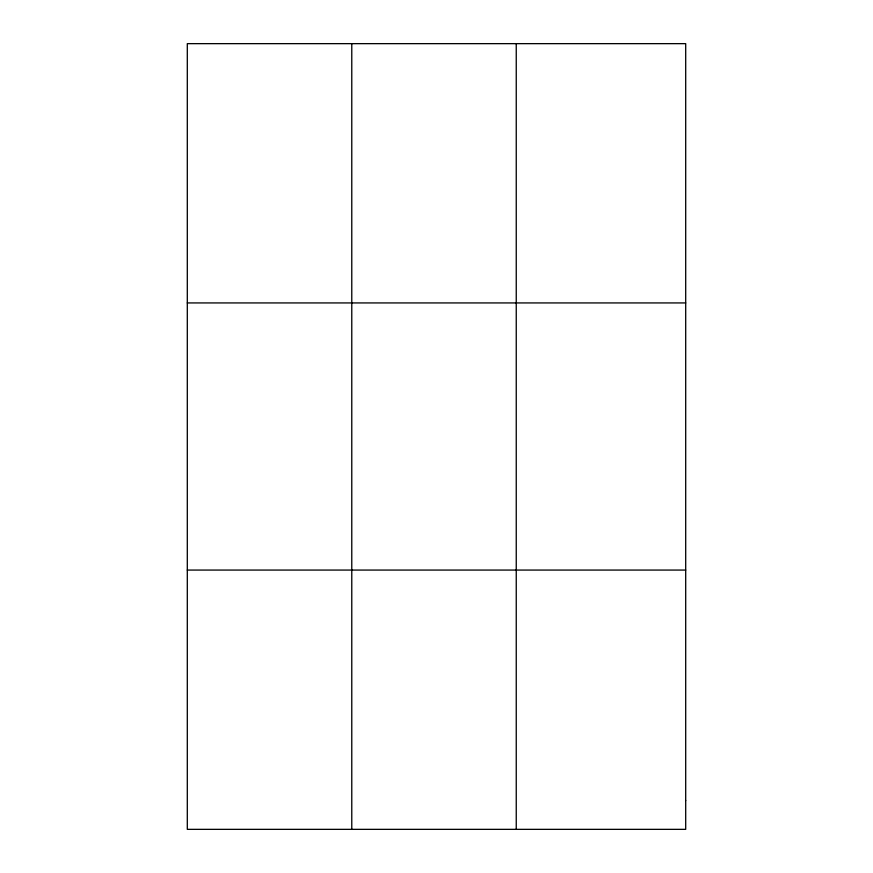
<?xml version="1.0" encoding="UTF-8"?>
<svg xmlns="http://www.w3.org/2000/svg" width="873" height="873" viewBox="0 0 873 873"><rect width="100%" height="100%" fill="white"/><g stroke="black" fill="none" stroke-linecap="round" stroke-linejoin="round"><path stroke-width="1.31" d="M351.775 829.35L351.775 43.65M516.249 829.35L516.249 43.65M187.302 302.931L685.698 302.931M187.302 570.069L685.698 570.069M685.698 800.541L685.698 829.35L187.302 829.35L187.302 43.65L685.698 43.65L685.698 800.541"/></g></svg>
